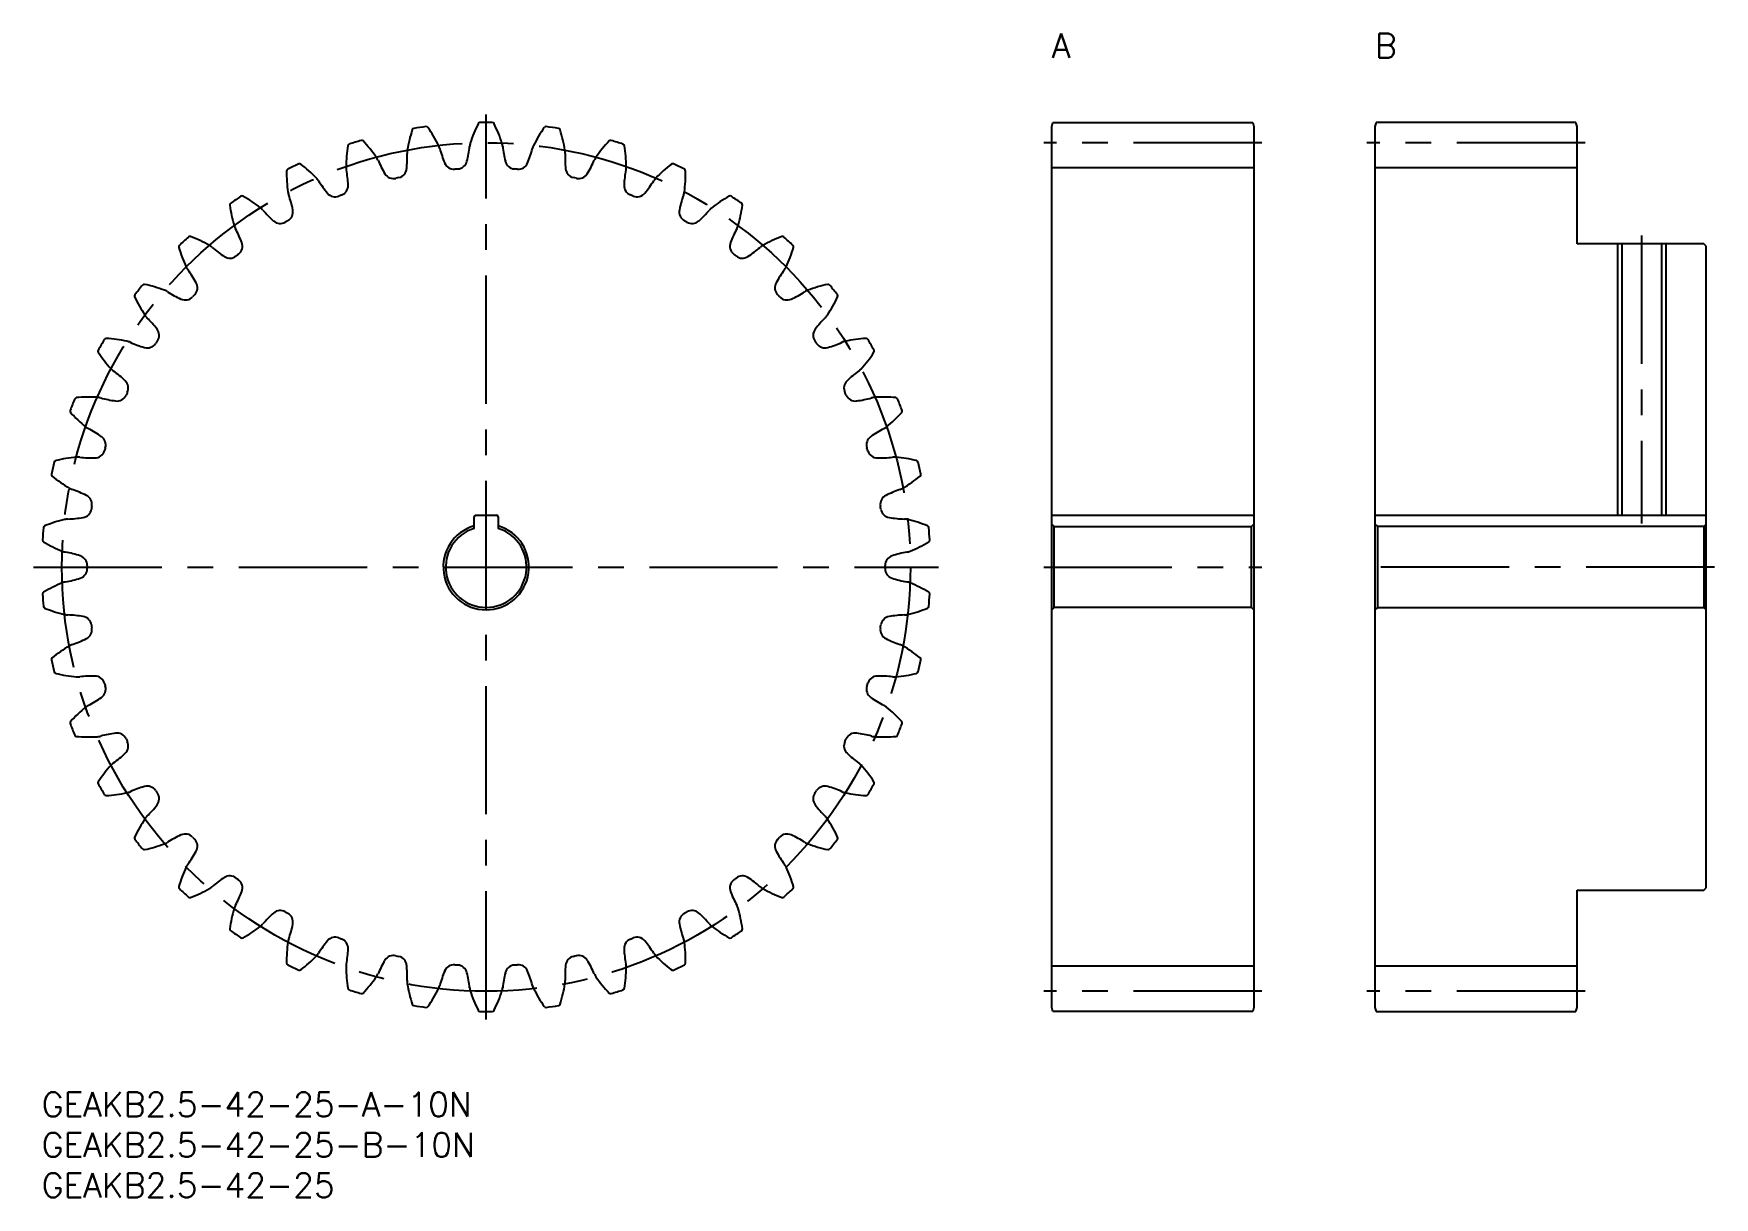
# Model space of a CAD drawing. Extents: x -1 to 207, y -13 to 131.
import ezdxf

# ---------------------------------------------------------------- set-up
doc = ezdxf.new("R2010")
doc.units = 0
doc.header["$LTSCALE"] = 0.5
doc.linetypes.add('CENTER', pattern=[50.8, 31.75, -6.35, 6.35, -6.35])
for name, color, linetype in [('MSM_CENTER', 1, 'CENTER'), ('MSM_CONTINUOUS', 7, 'CONTINUOUS'), ('MSM_NARROW', 5, 'CONTINUOUS'), ('MSM_PART_NUMBER', 7, 'CONTINUOUS')]:
    doc.layers.add(name, color=color, linetype=linetype)
doc.styles.get("Standard").update_dxf_attribs({"font": 'txt.shx', "height": 1, "bigfont": 'bigfont.shx'})

# ---------------------------------------------------------------- blocks, each defined once
blk = doc.blocks.new('*U2')
at = {"layer": 'MSM_PART_NUMBER'}
blk.add_text('GEAKB2.5-42-25-A-10N', height=3, dxfattribs=at).set_placement((0, -3))
blk = doc.blocks.new('*U3')
at = {"layer": 'MSM_PART_NUMBER'}
blk.add_text('GEAKB2.5-42-25-B-10N', height=3, dxfattribs=at).set_placement((0, -8))
blk = doc.blocks.new('*U5')
at = {"layer": 'MSM_PART_NUMBER'}
blk.add_text('GEAKB2.5-42-25', height=3, dxfattribs=at).set_placement((0, -13))
blk = doc.blocks.new('*U6')
at = {"layer": 'MSM_PART_NUMBER'}
blk.add_text('A', height=3, dxfattribs=at).set_placement((125, 128))
blk = doc.blocks.new('*U7')
at = {"layer": 'MSM_PART_NUMBER'}
blk.add_text('B', height=3, dxfattribs=at).set_placement((165, 128))

msp = doc.modelspace()

# ---------------------------------------------------------------- linework, layer by layer
at = {"layer": 'MSM_CENTER'}
for p, q in [((55, 9), (55, 121)), ((151, 117.5), (124, 117.5)), ((191, 117.5), (164, 117.5)), ((198, 106), (198, 70.4)), ((-1, 65), (111, 65)), ((124, 65), (151, 65)), ((207, 65), (164, 65)), ((151, 12.5), (124, 12.5)), ((191, 12.5), (164, 12.5))]:
    msp.add_line(p, q, dxfattribs=at)
msp.add_circle((55, 65), 52.5, dxfattribs=at)
at = {"layer": 'MSM_CONTINUOUS'}
for p, q in [((125, 119.5), (125.13, 120)), ((125, 10.5), (125, 119.5)), ((125.13, 120), (149.87, 120)), ((149.87, 120), (150, 119.5)), ((150, 119.5), (150, 10.5)), ((165.13, 120), (165, 119.5)), ((165, 119.5), (165, 10.5)), ((189.87, 120), (165.13, 120)), ((190, 119.5), (189.87, 120)), ((190, 105), (190, 119.5)), ((150, 114.38), (125, 114.38)), ((190, 114.38), (165, 114.38)), ((205.7, 105), (190, 105)), ((195.54, 105), (195.54, 71.4)), ((200.46, 105), (200.46, 71.4)), ((206, 104.7), (205.7, 105)), ((206, 25.3), (206, 104.7)), ((53.5, 69.77), (53.5, 71.2)), ((53.7, 71.4), (56.3, 71.4)), ((56.5, 71.2), (56.5, 69.77)), ((125, 71.4), (150, 71.4)), ((165, 71.4), (206, 71.4)), ((125.3, 70), (125, 70.3)), ((125.3, 60), (125.3, 70)), ((125.3, 70), (149.7, 70)), ((150, 70.3), (149.7, 70)), ((149.7, 60), (149.7, 70)), ((165, 70.3), (165.3, 70)), ((165.3, 70), (165.3, 60)), ((205.7, 70), (165.3, 70)), ((205.7, 70), (206, 70.3)), ((205.7, 70), (205.7, 60)), ((125, 59.7), (125.3, 60)), ((149.7, 60), (125.3, 60)), ((149.7, 60), (150, 59.7)), ((165.3, 60), (165, 59.7)), ((165.3, 60), (205.7, 60)), ((206, 59.7), (205.7, 60)), ((190, 10.5), (190, 25)), ((190, 25), (205.7, 25)), ((205.7, 25), (206, 25.3)), ((150, 15.63), (125, 15.63)), ((190, 15.63), (165, 15.63)), ((125.13, 10), (125, 10.5)), ((150, 10.5), (149.87, 10)), ((165, 10.5), (165.13, 10)), ((189.87, 10), (190, 10.5)), ((149.87, 10), (125.13, 10)), ((165.13, 10), (189.87, 10))]:
    msp.add_line(p, q, dxfattribs=at)
for centre, radius, start, end in [((61.82, 113.87), 16.8, 161.8836, 170.7143), ((46.09, 119.02), 0.25, 99.366, 161.8836), ((55, 65), 55, 97.7768, 99.366), ((47.59, 119.25), 0.25, 35.2592, 97.7768), ((34.08, 109.69), 16.8, 26.4286, 35.2592), ((69.03, 112.31), 16.8, 153.3122, 162.1429), ((54.24, 119.74), 0.25, 90.7946, 153.3122), ((55, 65), 55, 89.2054, 90.7946), ((55.76, 119.74), 0.25, 26.6878, 89.2054), ((40.97, 112.31), 16.8, 17.8571, 26.6878), ((75.92, 109.69), 16.8, 144.7408, 153.5714), ((62.41, 119.25), 0.25, 82.2232, 144.7408), ((55, 65), 55, 80.634, 82.2232), ((63.91, 119.02), 0.25, 18.1164, 80.634), ((48.18, 113.87), 16.8, 9.2857, 18.1164), ((54.46, 114.34), 16.8, 170.4551, 179.2857), ((38.14, 117.09), 0.25, 107.9375, 170.4551), ((55, 65), 55, 106.3483, 107.9375), ((39.59, 117.54), 0.25, 43.8307, 106.3483), ((27.65, 106.08), 16.8, 35, 43.8307), ((47.28, 116.25), 2.06, 170.7142, 182.4243), ((47.28, 116.25), 2.06, 14.7185, 26.4286), ((62.81, 120.33), 14, 194.7185, 202.4272), ((39.03, 118.55), 14, 346.1442, 353.853), ((55, 116.83), 2.06, 162.1428, 173.8529), ((55, 116.83), 2.06, 6.1471, 17.8572), ((70.97, 118.55), 14, 186.147, 193.8558), ((47.19, 120.33), 14, 337.5728, 345.2815), ((62.72, 116.25), 2.06, 153.5714, 165.2815), ((62.72, 116.25), 2.06, 357.5757, 9.2858), ((82.35, 106.08), 16.8, 136.1693, 145), ((70.41, 117.54), 0.25, 73.6517, 136.1693), ((55, 65), 55, 72.0625, 73.6517), ((71.86, 117.09), 0.25, 9.5449, 72.0625), ((55.54, 114.34), 16.8, 0.7143, 9.5449), ((55, 65), 55, 114.9197, 116.5089), ((31.93, 114.65), 0.25, 52.4021, 114.9197), ((21.83, 101.54), 16.8, 43.5714, 52.4021), ((39.72, 114.53), 2.06, 179.2856, 190.9957), ((39.72, 114.53), 2.06, 23.29, 35.0001), ((54.48, 120.88), 14, 203.2899, 210.9987), ((31.23, 115.57), 14, 354.7156, 2.4244), ((51.02, 115.47), 1.25, 202.4272, 274.5038), ((51.41, 115.5), 1.25, 274.0676, 346.1442), ((58.59, 115.5), 1.25, 193.8558, 265.9323), ((58.98, 115.47), 1.25, 265.4962, 337.5728), ((78.77, 115.57), 14, 177.5756, 185.2844), ((55.52, 120.88), 14, 329.0013, 336.7101), ((70.28, 114.53), 2.06, 144.9999, 156.71), ((70.28, 114.53), 2.06, 349.0043, 0.7144), ((88.17, 101.54), 16.8, 127.5979, 136.4286), ((78.07, 114.65), 0.25, 65.0803, 127.5979), ((55, 65), 55, 63.4911, 65.0803), ((30.56, 113.99), 0.25, 116.5089, 179.0265), ((47.11, 113.71), 16.8, 179.0265, 187.8571), ((32.51, 111.7), 2.06, 31.8614, 43.5715), ((46.15, 120.18), 14, 211.8613, 219.5701), ((23.96, 111.46), 14, 3.2871, 10.9958), ((43.55, 114.31), 1.25, 210.9987, 283.0752), ((55, 65), 49.38, 102.6391, 103.0752), ((43.92, 114.4), 1.25, 282.6391, 354.7156), ((55, 65), 49.37, 94.0677, 94.5038), ((55, 65), 49.38, 85.4962, 85.9323), ((66.08, 114.4), 1.25, 185.2844, 257.3609), ((55, 65), 49.38, 76.9248, 77.3609), ((66.45, 114.31), 1.25, 256.9248, 329.0013), ((86.04, 111.46), 14, 169.0042, 176.7129), ((63.85, 120.18), 14, 320.4299, 328.1387), ((77.49, 111.7), 2.06, 136.4285, 148.1386), ((62.89, 113.71), 16.8, 352.1429, 0.9735), ((79.44, 113.99), 0.25, 0.9735, 63.4911), ((55, 65), 55, 123.4911, 125.0803), ((24.79, 110.66), 0.25, 60.9735, 123.4911), ((16.76, 96.19), 16.8, 52.1429, 60.9735), ((32.51, 111.7), 2.06, 187.8571, 199.5672), ((17.38, 106.32), 14, 11.8585, 19.5672), ((36.33, 112.05), 1.25, 219.5701, 291.6467), ((55, 65), 49.37, 111.2105, 111.6466), ((36.68, 112.2), 1.25, 291.2105, 3.2871), ((73.32, 112.2), 1.25, 176.7129, 248.7895), ((55, 65), 49.38, 68.3534, 68.7895), ((73.67, 112.05), 1.25, 248.3534, 320.4299), ((92.62, 106.32), 14, 160.4328, 168.1415), ((77.49, 111.7), 2.06, 340.4328, 352.1429), ((93.24, 96.19), 16.8, 119.0265, 127.8571), ((85.21, 110.66), 0.25, 56.5089, 119.0265), ((55, 65), 55, 54.9197, 56.5089), ((23.53, 109.8), 0.25, 125.0803, 187.5979), ((39.94, 111.99), 16.8, 187.5979, 196.4286), ((25.8, 107.82), 2.06, 40.4328, 52.1429), ((38.03, 118.24), 14, 220.4328, 228.1415), ((29.85, 108.94), 1.25, 299.7819, 11.8585), ((80.15, 108.94), 1.25, 168.1415, 240.2181), ((71.97, 118.24), 14, 311.8585, 319.5672), ((84.2, 107.82), 2.06, 127.8571, 139.5672), ((70.06, 111.99), 16.8, 343.5714, 352.4021), ((86.47, 109.8), 0.25, 352.4021, 54.9197), ((25.8, 107.82), 2.06, 196.4285, 208.1386), ((11.64, 100.25), 14, 20.4299, 28.1387), ((29.52, 108.75), 1.25, 228.1415, 300.2181), ((55, 65), 49.38, 119.7819, 120.2181), ((55, 65), 49.37, 59.7819, 60.2181), ((80.48, 108.75), 1.25, 239.7819, 311.8585), ((98.36, 100.25), 14, 151.8613, 159.5701), ((84.2, 107.82), 2.06, 331.8614, 343.5715), ((17.21, 104.61), 0.25, 133.6517, 196.1693), ((33.1, 109.22), 16.8, 196.1693, 205), ((55, 65), 55, 132.0625, 133.6517), ((18.32, 105.65), 0.25, 69.5449, 132.0625), ((12.54, 90.14), 16.8, 60.7143, 69.5449), ((19.75, 102.99), 2.06, 49.0043, 60.7144), ((30.28, 115.12), 14, 229.0042, 236.7129), ((23.59, 104.7), 1.25, 308.3534, 20.4299), ((86.41, 104.7), 1.25, 159.5701, 231.6466), ((79.72, 115.12), 14, 303.2871, 310.9958), ((90.25, 102.99), 2.06, 119.2856, 130.9957), ((97.46, 90.14), 16.8, 110.4551, 119.2857), ((91.68, 105.65), 0.25, 47.9375, 110.4551), ((55, 65), 55, 46.3483, 47.9375), ((76.9, 109.22), 16.8, 335, 343.8307), ((92.79, 104.61), 0.25, 343.8307, 46.3483), ((19.75, 102.99), 2.06, 204.9999, 216.71), ((23.29, 104.46), 1.25, 236.7129, 308.7895), ((55, 65), 49.37, 128.3534, 128.7895), ((55, 65), 49.37, 51.2105, 51.6466), ((86.71, 104.46), 1.25, 231.2105, 303.2871), ((90.25, 102.99), 2.06, 323.29, 335.0001), ((55, 65), 55, 140.634, 142.2232), ((12.67, 99.73), 0.25, 78.1164, 140.634), ((9.26, 83.53), 16.8, 69.2857, 78.1164), ((6.87, 93.39), 14, 29.0013, 36.7101), ((18.02, 99.57), 1.25, 316.9248, 29.0013), ((91.98, 99.57), 1.25, 150.9987, 223.0752), ((103.13, 93.39), 14, 143.2899, 150.9987), ((100.74, 83.53), 16.8, 101.8836, 110.7143), ((97.33, 99.73), 0.25, 39.366, 101.8836), ((55, 65), 55, 37.7768, 39.366), ((11.73, 98.54), 0.25, 142.2232, 204.7408), ((26.76, 105.47), 16.8, 204.7408, 213.5714), ((14.48, 97.32), 2.06, 57.5757, 69.2858), ((23.09, 110.87), 14, 237.5756, 245.2844), ((17.76, 99.29), 1.25, 245.2844, 317.3609), ((55, 65), 49.37, 136.9248, 137.3609), ((55, 65), 49.37, 42.6391, 43.0752), ((92.24, 99.29), 1.25, 222.6391, 294.7156), ((86.91, 110.87), 14, 294.7156, 302.4244), ((95.52, 97.32), 2.06, 110.7142, 122.4243), ((83.24, 105.47), 16.8, 326.4286, 335.2592), ((98.27, 98.54), 0.25, 335.2592, 37.7768), ((14.48, 97.32), 2.06, 213.5714, 225.2815), ((3.18, 85.9), 14, 37.5728, 45.2815), ((106.82, 85.9), 14, 134.7185, 142.4272), ((95.52, 97.32), 2.06, 314.7185, 326.4286), ((13.28, 93.68), 1.25, 325.4962, 37.5728), ((96.72, 93.68), 1.25, 142.4272, 214.5038), ((7.21, 91.71), 0.25, 150.7946, 213.3122), ((55, 65), 55, 149.2054, 150.7946), ((21.04, 100.8), 16.8, 213.3122, 222.1429), ((7.97, 93.03), 0.25, 86.6878, 149.2054), ((7.01, 76.51), 16.8, 77.8571, 86.6878), ((10.11, 90.92), 2.06, 66.1471, 77.8572), ((16.61, 105.61), 14, 246.147, 253.8558), ((13.06, 93.36), 1.25, 253.8558, 325.9323), ((55, 65), 49.37, 145.4962, 145.9323), ((55, 65), 49.38, 34.0677, 34.5038), ((96.94, 93.36), 1.25, 214.0676, 286.1442), ((93.39, 105.61), 14, 286.1442, 293.853), ((99.89, 90.92), 2.06, 102.1428, 113.8529), ((102.99, 76.51), 16.8, 93.3122, 102.1429), ((88.96, 100.8), 16.8, 317.8571, 326.6878), ((102.03, 93.03), 0.25, 30.7946, 93.3122), ((55, 65), 55, 29.2054, 30.7946), ((102.79, 91.71), 0.25, 326.6878, 29.2054), ((10.11, 90.92), 2.06, 222.1428, 233.8529), ((99.89, 90.92), 2.06, 306.1471, 317.8572), ((0.64, 77.94), 14, 46.1442, 53.853), ((9.47, 87.14), 1.25, 334.0676, 46.1442), ((100.53, 87.14), 1.25, 133.8558, 205.9323), ((109.36, 77.94), 14, 126.147, 133.8558), ((55, 65), 55, 157.7768, 159.366), ((4.32, 85.71), 0.25, 95.2592, 157.7768), ((5.83, 69.23), 16.8, 86.4286, 95.2592), ((6.75, 83.94), 2.06, 74.7185, 86.4286), ((10.99, 99.43), 14, 254.7185, 262.4272), ((9.31, 86.79), 1.25, 262.4272, 334.5038), ((55, 65), 49.37, 154.0677, 154.5038), ((55, 65), 49.38, 25.4962, 25.9323), ((100.69, 86.79), 1.25, 205.4962, 277.5728), ((99.01, 99.43), 14, 277.5728, 285.2815), ((103.25, 83.94), 2.06, 93.5714, 105.2815), ((104.17, 69.23), 16.8, 84.7408, 93.5714), ((105.68, 85.71), 0.25, 22.2232, 84.7408), ((55, 65), 55, 20.634, 22.2232), ((3.76, 84.29), 0.25, 159.366, 221.8836), ((16.08, 95.34), 16.8, 221.8836, 230.7143), ((93.92, 95.34), 16.8, 309.2857, 318.1164), ((106.24, 84.29), 0.25, 318.1164, 20.634), ((6.75, 83.94), 2.06, 230.7142, 242.4243), ((-0.68, 69.7), 14, 54.7156, 62.4244), ((6.68, 80.11), 1.25, 342.6391, 54.7156), ((103.32, 80.11), 1.25, 125.2844, 197.3609), ((110.68, 69.7), 14, 117.5756, 125.2844), ((103.25, 83.94), 2.06, 297.5757, 309.2858), ((6.57, 79.74), 1.25, 270.9987, 343.0752), ((55, 65), 49.38, 162.6391, 163.0752), ((55, 65), 49.37, 16.9248, 17.3609), ((103.43, 79.74), 1.25, 196.9248, 269.0013), ((55, 65), 55, 166.3483, 167.9375), ((1.8, 77.92), 0.25, 103.8307, 166.3483), ((5.75, 61.85), 16.8, 95, 103.8307), ((4.47, 76.53), 2.06, 83.29, 95.0001), ((6.35, 92.49), 14, 263.2899, 270.9987), ((103.65, 92.49), 14, 269.0013, 276.7101), ((105.53, 76.53), 2.06, 84.9999, 96.71), ((104.25, 61.85), 16.8, 76.1693, 85), ((108.2, 77.92), 0.25, 13.6517, 76.1693), ((55, 65), 55, 12.0625, 13.6517), ((1.46, 76.44), 0.25, 167.9375, 230.4551), ((12, 89.2), 16.8, 230.4551, 239.2857), ((98, 89.2), 16.8, 300.7143, 309.5449), ((108.54, 76.44), 0.25, 309.5449, 12.0625), ((4.47, 76.53), 2.06, 239.2856, 250.9957), ((-0.76, 61.35), 14, 63.2871, 70.9958), ((4.97, 72.74), 1.25, 351.2105, 63.2871), ((105.03, 72.74), 1.25, 116.7129, 188.7895), ((110.76, 61.35), 14, 109.0042, 116.7129), ((105.53, 76.53), 2.06, 289.0043, 300.7144), ((6.77, 54.55), 16.8, 103.5714, 112.4021), ((3.31, 68.87), 2.06, 91.8614, 103.5715), ((2.79, 84.93), 14, 271.8613, 279.5701), ((4.91, 72.35), 1.25, 279.5701, 351.6466), ((55, 65), 49.37, 171.2105, 171.6466), ((53.7, 71.2), 0.2, 90, 180), ((56.3, 71.2), 0.2, 0, 90), ((55, 65), 49.37, 8.3534, 8.7895), ((105.09, 72.35), 1.25, 188.3534, 260.4299), ((107.21, 84.93), 14, 260.4299, 268.1387), ((106.69, 68.87), 2.06, 76.4285, 88.1386), ((103.23, 54.55), 16.8, 67.5979, 76.4286), ((55, 65), 55, 174.9197, 176.5089), ((0.47, 69.85), 0.25, 112.4021, 174.9197), ((55, 65), 5.3, 106.4405, 73.5595), ((55, 65), 5, 107.4576, 72.5424), ((109.53, 69.85), 0.25, 5.0803, 67.5979), ((55, 65), 55, 3.4911, 5.0803), ((0.35, 68.33), 0.25, 176.5089, 239.0265), ((8.87, 82.52), 16.8, 239.0265, 247.8571), ((3.31, 68.87), 2.06, 247.8571, 259.5672), ((0.41, 53.08), 14, 71.8585, 79.5672), ((109.59, 53.08), 14, 100.4328, 108.1415), ((106.69, 68.87), 2.06, 280.4328, 292.1429), ((101.13, 82.52), 16.8, 292.1429, 300.9735), ((109.65, 68.33), 0.25, 300.9735, 3.4911), ((4.38, 65.19), 1.25, 359.7819, 71.8585), ((4.38, 64.81), 1.25, 288.1415, 0.2181), ((55, 65), 49.37, 179.7819, 180.2181), ((105.62, 65.19), 1.25, 108.1415, 180.2181), ((55, 65), 49.37, 359.7819, 0.2181), ((105.62, 64.81), 1.25, 179.7819, 251.8585), ((8.87, 47.48), 16.8, 112.1429, 120.9735), ((3.31, 61.13), 2.06, 100.4328, 112.1429), ((0.41, 76.92), 14, 280.4328, 288.1415), ((109.59, 76.92), 14, 251.8585, 259.5672), ((106.69, 61.13), 2.06, 67.8571, 79.5672), ((101.13, 47.48), 16.8, 59.0265, 67.8571), ((0.35, 61.67), 0.25, 120.9735, 183.4911), ((55, 65), 55, 183.4911, 185.0803), ((109.65, 61.67), 0.25, 356.5089, 59.0265), ((55, 65), 55, 354.9197, 356.5089), ((0.47, 60.15), 0.25, 185.0803, 247.5979), ((6.77, 75.45), 16.8, 247.5979, 256.4286), ((3.31, 61.13), 2.06, 256.4285, 268.1386), ((2.79, 45.07), 14, 80.4299, 88.1387), ((4.91, 57.65), 1.25, 8.3534, 80.4299), ((105.09, 57.65), 1.25, 99.5701, 171.6466), ((107.21, 45.07), 14, 91.8613, 99.5701), ((106.69, 61.13), 2.06, 271.8614, 283.5715), ((103.23, 75.45), 16.8, 283.5714, 292.4021), ((109.53, 60.15), 0.25, 292.4021, 354.9197), ((4.97, 57.26), 1.25, 296.7129, 8.7895), ((55, 65), 49.37, 188.3534, 188.7895), ((105.03, 57.26), 1.25, 171.2105, 243.2871), ((55, 65), 49.37, 351.2105, 351.6466), ((12, 40.8), 16.8, 120.7143, 129.5449), ((4.47, 53.47), 2.06, 109.0043, 120.7144), ((-0.76, 68.65), 14, 289.0042, 296.7129), ((110.76, 68.65), 14, 243.2871, 250.9958), ((105.53, 53.47), 2.06, 59.2856, 70.9957), ((98, 40.8), 16.8, 50.4551, 59.2857), ((1.46, 53.56), 0.25, 129.5449, 192.0625), ((55, 65), 55, 192.0625, 193.6517), ((1.8, 52.08), 0.25, 193.6517, 256.1693), ((108.2, 52.08), 0.25, 283.8307, 346.3483), ((55, 65), 55, 346.3483, 347.9375), ((108.54, 53.56), 0.25, 347.9375, 50.4551), ((5.75, 68.15), 16.8, 256.1693, 265), ((4.47, 53.47), 2.06, 264.9999, 276.71), ((6.35, 37.51), 14, 89.0013, 96.7101), ((6.57, 50.26), 1.25, 16.9248, 89.0013), ((6.68, 49.89), 1.25, 305.2844, 17.3609), ((55, 65), 49.38, 196.9248, 197.3609), ((103.32, 49.89), 1.25, 162.6391, 234.7156), ((55, 65), 49.38, 342.6391, 343.0752), ((103.43, 50.26), 1.25, 90.9987, 163.0752), ((103.65, 37.51), 14, 83.2899, 90.9987), ((105.53, 53.47), 2.06, 263.29, 275.0001), ((104.25, 68.15), 16.8, 275, 283.8307), ((6.75, 46.06), 2.06, 117.5757, 129.2858), ((-0.68, 60.3), 14, 297.5756, 305.2844), ((110.68, 60.3), 14, 234.7156, 242.4244), ((103.25, 46.06), 2.06, 50.7142, 62.4243), ((3.76, 45.71), 0.25, 138.1164, 200.634), ((16.08, 34.66), 16.8, 129.2857, 138.1164), ((93.92, 34.66), 16.8, 41.8836, 50.7143), ((106.24, 45.71), 0.25, 339.366, 41.8836), ((55, 65), 55, 200.634, 202.2232), ((4.32, 44.29), 0.25, 202.2232, 264.7408), ((5.83, 60.77), 16.8, 264.7408, 273.5714), ((6.75, 46.06), 2.06, 273.5714, 285.2815), ((10.99, 30.57), 14, 97.5728, 105.2815), ((9.31, 43.21), 1.25, 25.4962, 97.5728), ((55, 65), 49.37, 205.4962, 205.9323), ((55, 65), 49.37, 334.0677, 334.5038), ((100.69, 43.21), 1.25, 82.4272, 154.5038), ((99.01, 30.57), 14, 74.7185, 82.4272), ((103.25, 46.06), 2.06, 254.7185, 266.4286), ((104.17, 60.77), 16.8, 266.4286, 275.2592), ((105.68, 44.29), 0.25, 275.2592, 337.7768), ((55, 65), 55, 337.7768, 339.366), ((0.64, 52.06), 14, 306.147, 313.8558), ((9.47, 42.86), 1.25, 313.8558, 25.9323), ((100.53, 42.86), 1.25, 154.0676, 226.1442), ((109.36, 52.06), 14, 226.1442, 233.853), ((21.04, 29.2), 16.8, 137.8571, 146.6878), ((10.11, 39.08), 2.06, 126.1471, 137.8572), ((99.89, 39.08), 2.06, 42.1428, 53.8529), ((88.96, 29.2), 16.8, 33.3122, 42.1429), ((7.21, 38.29), 0.25, 146.6878, 209.2054), ((55, 65), 55, 209.2054, 210.7946), ((16.61, 24.39), 14, 106.1442, 113.853), ((13.06, 36.64), 1.25, 34.0676, 106.1442), ((96.94, 36.64), 1.25, 73.8558, 145.9323), ((93.39, 24.39), 14, 66.147, 73.8558), ((55, 65), 55, 329.2054, 330.7946), ((102.79, 38.29), 0.25, 330.7946, 33.3122), ((7.97, 36.97), 0.25, 210.7946, 273.3122), ((7.01, 53.49), 16.8, 273.3122, 282.1429), ((10.11, 39.08), 2.06, 282.1428, 293.8529), ((3.18, 44.1), 14, 314.7185, 322.4272), ((55, 65), 49.37, 214.0677, 214.5038), ((13.28, 36.32), 1.25, 322.4272, 34.5038), ((96.72, 36.32), 1.25, 145.4962, 217.5728), ((55, 65), 49.37, 325.4962, 325.9323), ((106.82, 44.1), 14, 217.5728, 225.2815), ((99.89, 39.08), 2.06, 246.1471, 257.8572), ((102.99, 53.49), 16.8, 257.8571, 266.6878), ((102.03, 36.97), 0.25, 266.6878, 329.2054), ((26.76, 24.53), 16.8, 146.4286, 155.2592), ((14.48, 32.68), 2.06, 134.7185, 146.4286), ((95.52, 32.68), 2.06, 33.5714, 45.2815), ((83.24, 24.53), 16.8, 24.7408, 33.5714), ((11.73, 31.46), 0.25, 155.2592, 217.7768), ((55, 65), 55, 217.7768, 219.366), ((23.09, 19.13), 14, 114.7156, 122.4244), ((17.76, 30.71), 1.25, 42.6391, 114.7156), ((55, 65), 49.37, 222.6391, 223.0752), ((18.02, 30.43), 1.25, 330.9987, 43.0752), ((91.98, 30.43), 1.25, 136.9248, 209.0013), ((55, 65), 49.38, 316.9248, 317.3609), ((92.24, 30.71), 1.25, 65.2844, 137.361), ((86.91, 19.13), 14, 57.5756, 65.2844), ((55, 65), 55, 320.634, 322.2232), ((98.27, 31.46), 0.25, 322.2232, 24.7408), ((12.67, 30.27), 0.25, 219.366, 281.8836), ((9.26, 46.47), 16.8, 281.8836, 290.7143), ((14.48, 32.68), 2.06, 290.7142, 302.4243), ((6.87, 36.61), 14, 323.2899, 330.9987), ((103.13, 36.61), 14, 209.0013, 216.7101), ((95.52, 32.68), 2.06, 237.5757, 249.2858), ((100.74, 46.47), 16.8, 249.2857, 258.1164), ((97.33, 30.27), 0.25, 258.1164, 320.634), ((33.1, 20.78), 16.8, 155, 163.8307), ((19.75, 27.01), 2.06, 143.29, 155.0001), ((90.25, 27.01), 2.06, 24.9999, 36.71), ((76.9, 20.78), 16.8, 16.1693, 25), ((17.21, 25.39), 0.25, 163.8307, 226.3483), ((55, 65), 55, 226.3483, 227.9375), ((12.54, 39.86), 16.8, 290.4551, 299.2857), ((19.75, 27.01), 2.06, 299.2856, 310.9957), ((30.28, 14.88), 14, 123.2871, 130.9958), ((23.29, 25.54), 1.25, 51.2105, 123.2871), ((55, 65), 49.37, 231.2105, 231.6466), ((23.59, 25.3), 1.25, 339.5701, 51.6466), ((86.41, 25.3), 1.25, 128.3534, 200.4299), ((55, 65), 49.38, 308.3534, 308.7895), ((86.71, 25.54), 1.25, 56.7129, 128.7895), ((79.72, 14.88), 14, 49.0042, 56.7129), ((90.25, 27.01), 2.06, 229.0043, 240.7144), ((97.46, 39.86), 16.8, 240.7143, 249.5449), ((55, 65), 55, 312.0625, 313.6517), ((92.79, 25.39), 0.25, 313.6517, 16.1693), ((18.32, 24.35), 0.25, 227.9375, 290.4551), ((25.8, 22.18), 2.06, 151.8614, 163.5715), ((11.64, 29.75), 14, 331.8613, 339.5701), ((98.36, 29.75), 14, 200.4299, 208.1387), ((84.2, 22.18), 2.06, 16.4285, 28.1386), ((91.68, 24.35), 0.25, 249.5449, 312.0625), ((39.94, 18.01), 16.8, 163.5714, 172.4021), ((25.8, 22.18), 2.06, 307.8571, 319.5672), ((38.03, 11.76), 14, 131.8585, 139.5672), ((29.52, 21.25), 1.25, 59.7819, 131.8585), ((55, 65), 49.38, 239.7819, 240.2181), ((29.85, 21.06), 1.25, 348.1415, 60.2181), ((17.38, 23.68), 14, 340.4328, 348.1415), ((80.15, 21.06), 1.25, 119.7819, 191.8585), ((92.62, 23.68), 14, 191.8585, 199.5672), ((55, 65), 49.38, 299.7819, 300.2181), ((80.48, 21.25), 1.25, 48.1415, 120.2181), ((71.97, 11.76), 14, 40.4328, 48.1415), ((84.2, 22.18), 2.06, 220.4328, 232.1429), ((70.06, 18.01), 16.8, 7.5979, 16.4286), ((23.53, 20.2), 0.25, 172.4021, 234.9197), ((55, 65), 55, 234.9197, 236.5089), ((24.79, 19.34), 0.25, 236.5089, 299.0265), ((16.76, 33.81), 16.8, 299.0265, 307.8571), ((32.51, 18.3), 2.06, 160.4328, 172.1429), ((46.15, 9.82), 14, 140.4299, 148.1387), ((36.33, 17.95), 1.25, 68.3534, 140.4299), ((55, 65), 49.37, 248.3534, 248.7895), ((36.68, 17.8), 1.25, 356.7129, 68.7895), ((73.32, 17.8), 1.25, 111.2105, 183.2871), ((55, 65), 49.38, 291.2105, 291.6466), ((73.67, 17.95), 1.25, 39.5701, 111.6467), ((63.85, 9.82), 14, 31.8613, 39.5701), ((77.49, 18.3), 2.06, 7.8571, 19.5672), ((93.24, 33.81), 16.8, 232.1429, 240.9735), ((85.21, 19.34), 0.25, 240.9735, 303.4911), ((55, 65), 55, 303.4911, 305.0803), ((86.47, 20.2), 0.25, 305.0803, 7.5979), ((47.11, 16.29), 16.8, 172.1429, 180.9735), ((21.83, 28.46), 16.8, 307.5979, 316.4286), ((32.51, 18.3), 2.06, 316.4285, 328.1386), ((23.96, 18.54), 14, 349.0042, 356.7129), ((43.55, 15.69), 1.25, 76.9248, 149.0013), ((55, 65), 49.38, 256.9248, 257.3609), ((43.92, 15.6), 1.25, 5.2844, 77.3609), ((66.08, 15.6), 1.25, 102.6391, 174.7156), ((55, 65), 49.37, 282.6391, 283.0752), ((66.45, 15.69), 1.25, 30.9987, 103.0752), ((86.04, 18.54), 14, 183.2871, 190.9958), ((77.49, 18.3), 2.06, 211.8614, 223.5715), ((88.17, 28.46), 16.8, 223.5714, 232.4021), ((62.89, 16.29), 16.8, 359.0265, 7.8571), ((30.56, 16.01), 0.25, 180.9735, 243.4911), ((55, 65), 55, 243.4911, 245.0803), ((31.93, 15.35), 0.25, 245.0803, 307.5979), ((39.72, 15.47), 2.06, 169.0043, 180.7144), ((54.46, 15.66), 16.8, 180.7143, 189.5449), ((39.72, 15.47), 2.06, 324.9999, 336.71), ((54.48, 9.12), 14, 149.0013, 156.7101), ((31.23, 14.43), 14, 357.5756, 5.2844), ((62.81, 9.67), 14, 157.5728, 165.2815), ((51.02, 14.53), 1.25, 85.4962, 157.5728), ((55, 65), 49.37, 265.4962, 265.9323), ((51.41, 14.5), 1.25, 13.8558, 85.9323), ((39.03, 11.45), 14, 6.147, 13.8558), ((70.97, 11.45), 14, 166.1442, 173.853), ((58.59, 14.5), 1.25, 94.0676, 166.1442), ((55, 65), 49.37, 274.0677, 274.5038), ((58.98, 14.53), 1.25, 22.4272, 94.5038), ((47.19, 9.67), 14, 14.7185, 22.4272), ((78.77, 14.43), 14, 174.7156, 182.4244), ((55.52, 9.12), 14, 23.2899, 30.9987), ((70.28, 15.47), 2.06, 203.29, 215.0001), ((55.54, 15.66), 16.8, 350.4551, 359.2857), ((70.28, 15.47), 2.06, 359.2856, 10.9957), ((78.07, 15.35), 0.25, 232.4021, 294.9197), ((55, 65), 55, 294.9197, 296.5089), ((79.44, 16.01), 0.25, 296.5089, 359.0265), ((38.14, 12.91), 0.25, 189.5449, 252.0625), ((55, 65), 55, 252.0625, 253.6517), ((27.65, 23.92), 16.8, 316.1693, 325), ((47.28, 13.75), 2.06, 177.5757, 189.2858), ((61.82, 16.13), 16.8, 189.2857, 198.1164), ((34.08, 20.31), 16.8, 324.7408, 333.5714), ((47.28, 13.75), 2.06, 333.5714, 345.2815), ((55, 13.17), 2.06, 186.1471, 197.8572), ((69.03, 17.69), 16.8, 197.8571, 206.6878), ((40.97, 17.69), 16.8, 333.3122, 342.1429), ((55, 13.17), 2.06, 342.1428, 353.8529), ((62.72, 13.75), 2.06, 194.7185, 206.4286), ((75.92, 20.31), 16.8, 206.4286, 215.2592), ((48.18, 16.13), 16.8, 341.8836, 350.7143), ((62.72, 13.75), 2.06, 350.7142, 2.4243), ((82.35, 23.92), 16.8, 215, 223.8307), ((55, 65), 55, 286.3483, 287.9375), ((71.86, 12.91), 0.25, 287.9375, 350.4551), ((39.59, 12.46), 0.25, 253.6517, 316.1693), ((46.09, 10.98), 0.25, 198.1164, 260.634), ((55, 65), 55, 260.634, 262.2232), ((47.59, 10.75), 0.25, 262.2232, 324.7408), ((62.41, 10.75), 0.25, 215.2592, 277.7768), ((55, 65), 55, 277.7768, 279.366), ((63.91, 10.98), 0.25, 279.366, 341.8836), ((70.41, 12.46), 0.25, 223.8307, 286.3483), ((54.24, 10.26), 0.25, 206.6878, 269.2054), ((55, 65), 55, 269.2054, 270.7946), ((55.76, 10.26), 0.25, 270.7946, 333.3122)]:
    msp.add_arc(centre, radius, start, end, dxfattribs=at)
at = {"layer": 'MSM_NARROW'}
for p, q in [((195, 105), (195, 71.4)), ((201, 105), (201, 71.4))]:
    msp.add_line(p, q, dxfattribs=at)

# ---------------------------------------------------------------- block references
at = {"layer": 'MSM_CONTINUOUS'}
for name in ['*U6', '*U7', '*U2', '*U3', '*U5']:
    msp.add_blockref(name, (0, 0), dxfattribs=at)

doc.saveas('drawing.dxf')
